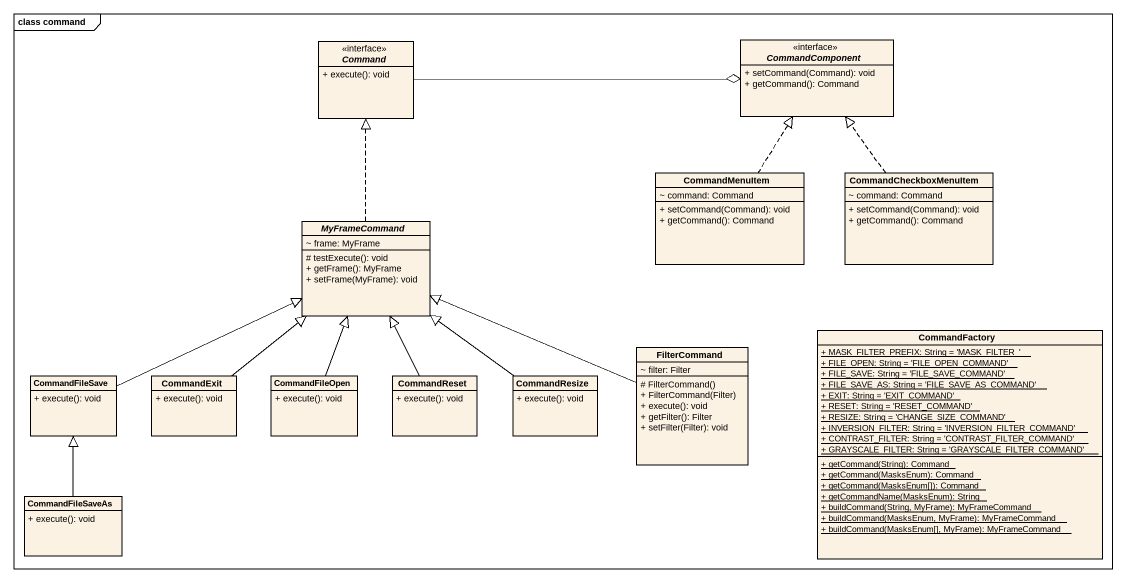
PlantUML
@startuml
mainframe class command
hide circle
hide empty members
skinparam classAttributeIconSize 0
interface Command <<interface>> {
  + execute(): void
}
interface CommandComponent <<interface>> {
  + setCommand(Command): void
  + getCommand(): Command
}
class CommandMenuItem {
  ~ command: Command
  + setCommand(Command): void
  + getCommand(): Command
}
class CommandCheckboxMenuItem {
  ~ command: Command
  + setCommand(Command): void
  + getCommand(): Command
}
abstract class MyFrameCommand {
  ~ frame: MyFrame
  # testExecute(): void
  + getFrame(): MyFrame
  + setFrame(MyFrame): void
}
class FilterCommand {
  ~ filter: Filter
  # FilterCommand()
  + FilterCommand(Filter)
  + execute(): void
  + getFilter(): Filter
  + setFilter(Filter): void
}
class CommandFactory {
  {static} + MASK_FILTER_PREFIX: String = 'MASK_FILTER_'
  {static} + FILE_OPEN: String = 'FILE_OPEN_COMMAND'
  {static} + FILE_SAVE: String = 'FILE_SAVE_COMMAND'
  {static} + FILE_SAVE_AS: String = 'FILE_SAVE_AS_COMMAND'
  {static} + EXIT: String = 'EXIT_COMMAND'
  {static} + RESET: String = 'RESET_COMMAND'
  {static} + RESIZE: String = 'CHANGE_SIZE_COMMAND'
  {static} + INVERSION_FILTER: String = 'INVERSION_FILTER_COMMAND'
  {static} + CONTRAST_FILTER: String = 'CONTRAST_FILTER_COMMAND'
  {static} + GRAYSCALE_FILTER: String = 'GRAYSCALE_FILTER_COMMAND'
  {static} + getCommand(String): Command
  {static} + getCommand(MasksEnum): Command
  {static} + getCommand(MasksEnum[]): Command
  {static} + getCommandName(MasksEnum): String
  {static} + buildCommand(String, MyFrame): MyFrameCommand
  {static} + buildCommand(MasksEnum, MyFrame): MyFrameCommand
  {static} + buildCommand(MasksEnum[], MyFrame): MyFrameCommand
}
class CommandFileSave {
  + execute(): void
}
class CommandExit {
  + execute(): void
}
class CommandFileOpen {
  + execute(): void
}
class CommandReset {
  + execute(): void
}
class CommandResize {
  + execute(): void
}
class CommandFileSaveAs {
  + execute(): void
}
Command -right-o CommandComponent
CommandMenuItem .up.|> CommandComponent
CommandCheckboxMenuItem .up.|> CommandComponent
MyFrameCommand .up.|> Command
FilterCommand -left-|> MyFrameCommand
CommandFileSave -right-|> MyFrameCommand
CommandExit -up-|> MyFrameCommand
CommandFileOpen -up-|> MyFrameCommand
CommandReset -up-|> MyFrameCommand
CommandResize -up-|> MyFrameCommand
CommandFileSaveAs -up-|> CommandFileSave
@enduml
